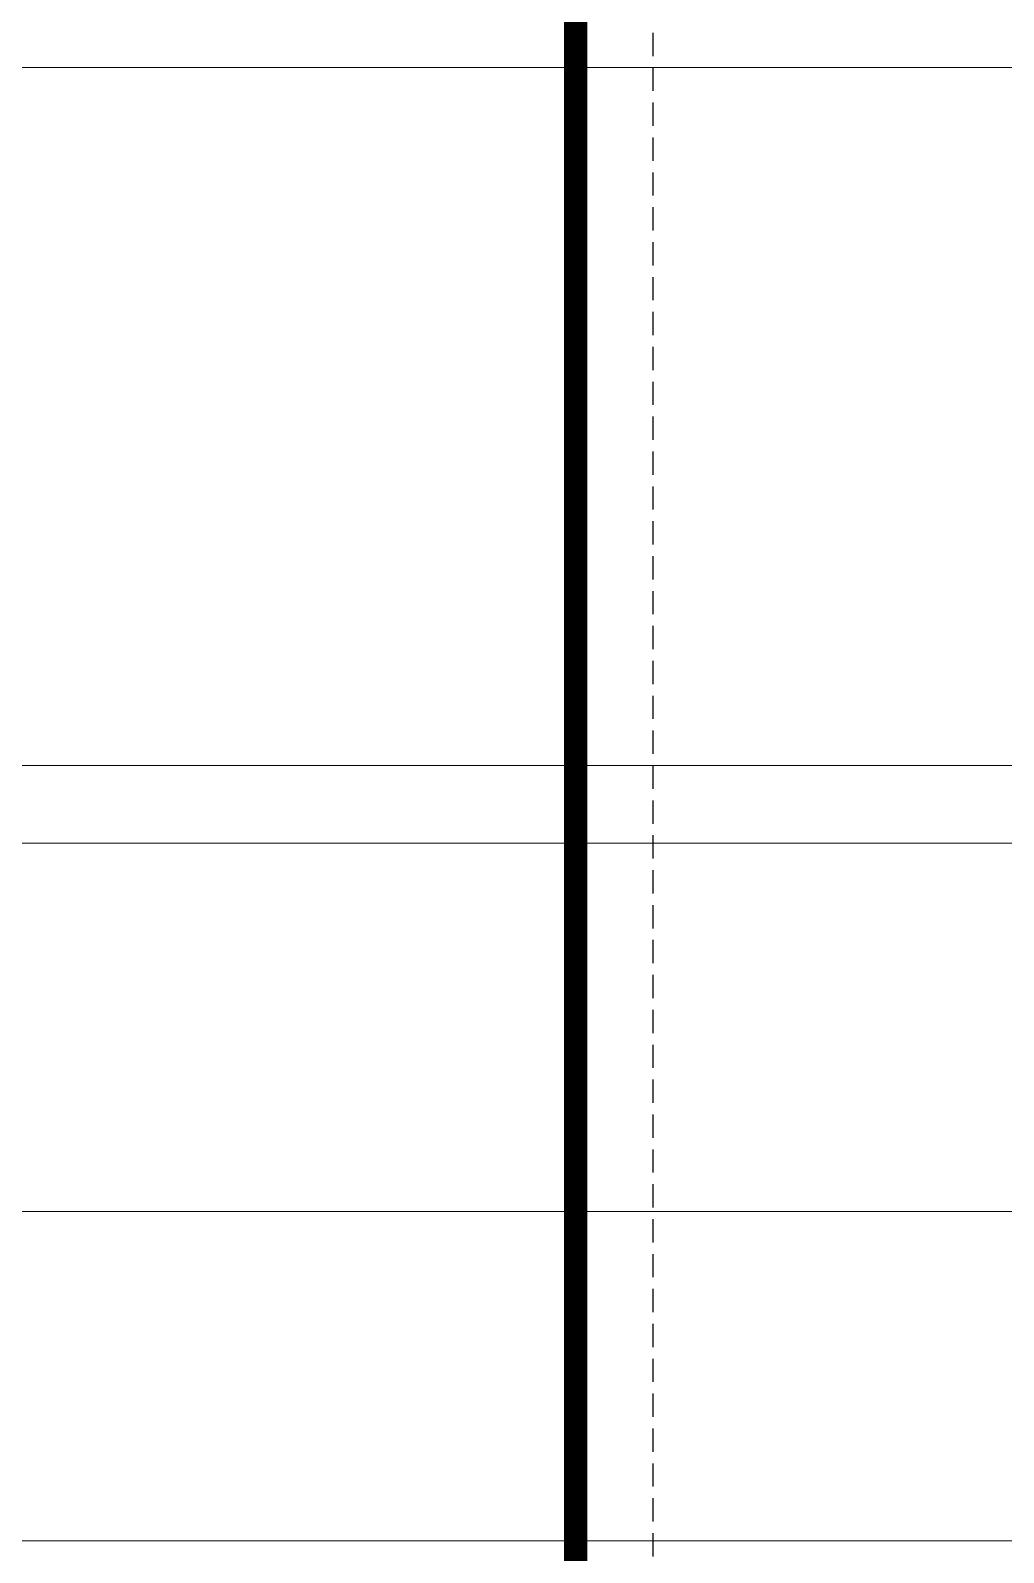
# Model space of a CAD drawing. Header units: millimetres. Extents: x 0 to 420000, y 0 to 297000.
# Drawn here: x 94255 to 106806, y 34300 to 53930 of the extents above; entities that cross this region are included whole.
import ezdxf

# ---------------------------------------------------------------- set-up
doc = ezdxf.new("R2010")
doc.units = ezdxf.units.MM
for name, pattern in [('CEN', [62, 60, -1, 0, -1]), ('DASHDOTX2', [2, 1, -0.5, 0, -0.5]), ('DASHEDX2', [1.5, 1, -0.5]), ('JIS_09_15', [18.9, 15, -0.9, 0.6, -0.9, 0.6, -0.9])]:
    doc.linetypes.add(name, pattern=pattern)
for name, color, linetype, lineweight in [('A-AXIS-LINE', 1, 'CEN', 15), ('A-BOND-LIN1', 4, 'DASHDOTX2', 25), ('A-BOND-LIN2', 4, 'DASHEDX2', 25)]:
    doc.layers.add(name, color=color, linetype=linetype, lineweight=lineweight)

# ---------------------------------------------------------------- blocks, each defined once
blk = doc.blocks.new('axis(211208)')
at = {"layer": 'A-AXIS-LINE', "ltscale": 1000}
for p, q in [((4631788.1, -412118.7), (4955413.1, -412118.7)), ((4631788.1, -421118.7), (4955413.1, -421118.7)), ((4631788.1, -422118.7), (4955413.1, -422118.7)), ((4631788.1, -426868.7), (4955413.1, -426868.7)), ((4631788.1, -431118.7), (4955413.1, -431118.7))]:
    blk.add_line(p, q, dxfattribs=at)

msp = doc.modelspace()

# ---------------------------------------------------------------- linework, layer by layer
at = {"layer": 'A-BOND-LIN1', "linetype": 'JIS_09_15', "ltscale": 500, "const_width": 300}
msp.add_lwpolyline([(101287.5, 14450), (101287.5, 64450)], dxfattribs=at)
at = {"layer": 'A-BOND-LIN2', "ltscale": 300}
msp.add_lwpolyline([(102287.5, 14450), (102287.5, 64450)], dxfattribs=at)

# ---------------------------------------------------------------- block references
at = {"layer": 'A-AXIS-LINE'}
msp.add_blockref('axis(211208)', (-4581588.1, 465568.7), dxfattribs=at)

doc.saveas('drawing.dxf')
